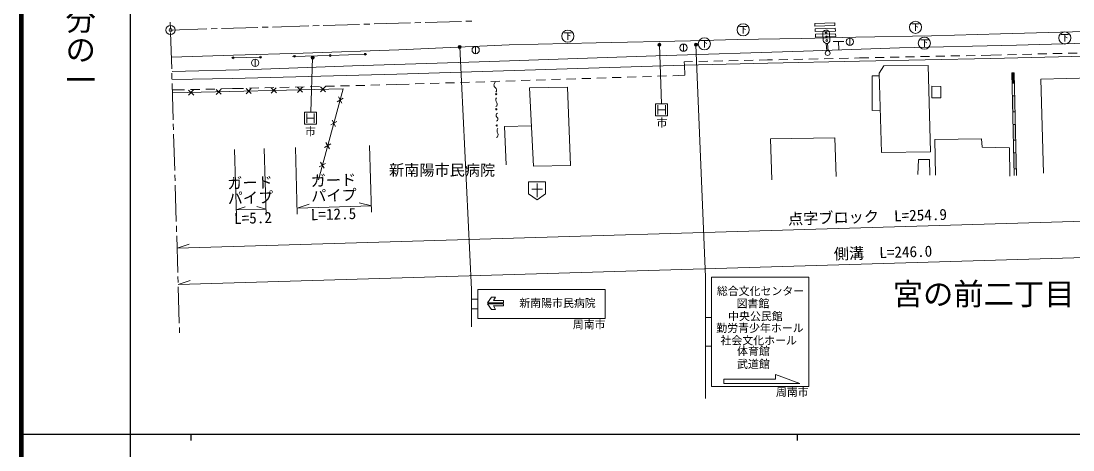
# Model space of a CAD drawing. Units: millimetres at full size, sheet at 1:1000; details may follow other scales. Extents: x 40000 to 680000, y 20000 to 380000.
# Drawn here: x 40000 to 213448, y 202409 to 273198 of the extents above; entities that cross this region are included whole.
import ezdxf
from ezdxf.enums import TextEntityAlignment as Align

# ---------------------------------------------------------------- set-up
doc = ezdxf.new("R2010")
doc.units = ezdxf.units.MM
doc.header["$LTSCALE"] = 1000
doc.header["$PDMODE"] = 32
doc.header["$PDSIZE"] = 500
doc.linetypes.add('CHAIN', pattern=[18.5, 12, -1.5, 3.5, -1.5])
for name, color, linetype, lineweight in [('M-BGD', 7, 'Continuous', 13), ('M-BGD-EXST', 7, 'Continuous', 13), ('M-BMK', 2, 'CHAIN', 13), ('M-BMK-SRVR', 3, 'Continuous', 13), ('M-STR-HTXT', 7, 'Continuous', 13), ('M-STR-STR3', 7, 'Continuous', 13), ('M-TTL', 2, 'Continuous', 140), ('M-TTL-BAND', 7, 'Continuous', 25)]:
    doc.layers.add(name, color=color, linetype=linetype, lineweight=lineweight)
doc.layers.add('M-BMK-HTXT', color=7, linetype='Continuous')
doc.styles.add('@ＭＳ ゴシック', font='')
doc.styles.add('ＭＳ ゴシック', font='')
doc.styles.get('@ＭＳ ゴシック').set_extended_font_data('@MS Gothic')
doc.styles.get('ＭＳ ゴシック').set_extended_font_data('MS Gothic')

msp = doc.modelspace()

# ---------------------------------------------------------------- hatches: boundary and pattern name
at = {"layer": 'M-BGD'}
for points in [[(203744, 264641), (203395, 264633), (203433, 262927), (203783, 262927)], [(203831, 260827), (203481, 260827), (203540, 258227), (203890, 258227)], [(203938, 256127), (203588, 256127), (203647, 253527), (203997, 253527)], [(204045, 251427), (203694, 251427), (203753, 248827), (204104, 248827)]]:
    msp.add_hatch(color=256, dxfattribs=at).paths.add_polyline_path(points)

# ---------------------------------------------------------------- linework, layer by layer
for p, q in [((170882, 272802), (174183, 272895)), ((170882, 272802), (170911, 272353)), ((170911, 272353), (174211, 272446)), ((174183, 272895), (174211, 272446)), ((170939, 271903), (174239, 271997)), ((170939, 271903), (170967, 271454)), ((170967, 271454), (174268, 271547)), ((170995, 271004), (174296, 271098)), ((170995, 271004), (171023, 270555)), ((171023, 270555), (174324, 270649)), ((172282, 270008), (172194, 271104)), ((173290, 271193), (173379, 270096)), ((174239, 271997), (174268, 271547)), ((174296, 271098), (174324, 270649)), ((114960, 269010), (114960, 267810)), ((149234, 269399), (149234, 268199)), ((172775, 269496), (172872, 268287)), ((172974, 269512), (173072, 268303)), ((173918, 269830), (175688, 269830)), ((174803, 269830), (174849, 268427)), ((176649, 270378), (176649, 269178)), ((74722, 267120), (79640, 267228)), ((178248, 267101), (179816, 267135)), ((180816, 267156), (182316, 267189)), ((183316, 267210), (184815, 267243)), ((185815, 267264), (187315, 267297)), ((188314, 267318), (189814, 267351)), ((190814, 267372), (192313, 267404)), ((193313, 267426), (194813, 267458)), ((195813, 267480), (197312, 267512)), ((198312, 267534), (199881, 267568)), ((199881, 267568), (201647, 267611)), ((202647, 267636), (204146, 267673)), ((205146, 267698), (206645, 267735)), ((207645, 267759), (209145, 267796)), ((210144, 267821), (211644, 267858)), ((212644, 267883), (214143, 267920)), ((78603, 266894), (78603, 265694)), ((149366, 266485), (150734, 266513)), ((149366, 266485), (149384, 265935)), ((149378, 265935), (149432, 264236)), ((151734, 266534), (153234, 266565)), ((154233, 266586), (155733, 266617)), ((156733, 266638), (158233, 266670)), ((159232, 266690), (160732, 266722)), ((161732, 266743), (163100, 266771)), ((163100, 266771), (163925, 266789)), ((164925, 266811), (166425, 266843)), ((167424, 266865), (168924, 266898)), ((169924, 266920), (171423, 266952)), ((172423, 266974), (173923, 267007)), ((174923, 267028), (176422, 267061)), ((177422, 267083), (178248, 267101)), ((129958, 263612), (131457, 263660)), ((132457, 263692), (133956, 263740)), ((134956, 263772), (136455, 263820)), ((137454, 263852), (138954, 263900)), ((139953, 263932), (141452, 263980)), ((142452, 264012), (143951, 264060)), ((144951, 264092), (146450, 264140)), ((147449, 264172), (149432, 264236)), ((203395, 264633), (203744, 264641)), ((203395, 264633), (203779, 247708)), ((203744, 264641), (204129, 247716)), ((67958, 261886), (69458, 261919)), ((70457, 261941), (71957, 261974)), ((73016, 261100), (72150, 261925)), ((72178, 261084), (72998, 261946)), ((72957, 261996), (74881, 262038)), ((74881, 262038), (76689, 262083)), ((77962, 261223), (77095, 262048)), ((77124, 261207), (77944, 262069)), ((77688, 262108), (79188, 262146)), ((80187, 262171), (81687, 262209)), ((82108, 261326), (81242, 262151)), ((81270, 261310), (82090, 262172)), ((82687, 262234), (84186, 262271)), ((85186, 262296), (86685, 262334)), ((86428, 261434), (85562, 262258)), ((85590, 261418), (86410, 262279)), ((87685, 262359), (89185, 262396)), ((90222, 261528), (89355, 262352)), ((89384, 261512), (90203, 262373)), ((90184, 262422), (91684, 262459)), ((92684, 262484), (94183, 262522)), ((95183, 262547), (96682, 262584)), ((97682, 262609), (99182, 262647)), ((100181, 262672), (101989, 262717)), ((101989, 262717), (103972, 262781)), ((104971, 262813), (106470, 262861)), ((107470, 262893), (108969, 262941)), ((109968, 262973), (111468, 263021)), ((112467, 263053), (113966, 263101)), ((114966, 263133), (116465, 263181)), ((117465, 263213), (118964, 263261)), ((119963, 263293), (121463, 263340)), ((122462, 263372), (123961, 263420)), ((124961, 263452), (126460, 263500)), ((127460, 263532), (128959, 263580)), ((203433, 262927), (203783, 262927)), ((65034, 261822), (66958, 261864)), ((68469, 260987), (67602, 261812)), ((67631, 260971), (68450, 261833)), ((92102, 259889), (93140, 260484)), ((92326, 260697), (92917, 259665)), ((203481, 260827), (203831, 260827)), ((144620, 257535), (144620, 259535)), ((144620, 259535), (146620, 259535)), ((144995, 259285), (144995, 257785)), ((144995, 258535), (146245, 258535)), ((146245, 259285), (146245, 257785)), ((146620, 259535), (146620, 257535)), ((86732, 256168), (86732, 258168)), ((86732, 258168), (88732, 258168)), ((87107, 257918), (87107, 256418)), ((87107, 257168), (88357, 257168)), ((88357, 257918), (88357, 256418)), ((88732, 258168), (88732, 256168)), ((91281, 256848), (91873, 255816)), ((146620, 257535), (144620, 257535)), ((203540, 258227), (203890, 258227)), ((88732, 256168), (86732, 256168)), ((91057, 256040), (92095, 256635)), ((203588, 256127), (203938, 256127)), ((203647, 253527), (203997, 253527)), ((90054, 252343), (91092, 252938)), ((90278, 253151), (90869, 252119)), ((89402, 249922), (89993, 248890)), ((203694, 251427), (204045, 251427)), ((89178, 249115), (90215, 249709)), ((203753, 248827), (204104, 248827)), ((123698, 246669), (123698, 244669)), ((125098, 246369), (125098, 244119)), ((125098, 243669), (123698, 244669)), ((124198, 245469), (125998, 245469)), ((125098, 243669), (126498, 244669))]:
    msp.add_line(p, q, dxfattribs=at)
for points in [[(64823, 267234), (75015, 267563), (86539, 267883), (102278, 268420), (120493, 269248), (134856, 269597), (150396, 269946), (158057, 270150), (168637, 270296), (177620, 270514), (190105, 270746), (201473, 271066), (215323, 271458)], [(310349, 270899), (292302, 270060), (278765, 269516), (277874, 269535), (267578, 270892), (255931, 270575), (245030, 270310), (235312, 270057), (221429, 269694), (204147, 269216), (184868, 268755), (169038, 268237), (144663, 267449), (117302, 266539), (94657, 265784), (78146, 265218), (64915, 264863)], [(84780, 267364), (90967, 267499), (97020, 267715)], [(149378, 265935), (163112, 266221), (178259, 266551), (199894, 267018), (224419, 267623), (238664, 267903)], [(64968, 263521), (74841, 263738), (101940, 264417), (149378, 265935)], [(181501, 264156), (180321, 264156), (180321, 258430), (181666, 258469)], [(216833, 248258), (216628, 263823), (208150, 263585), (208567, 248077)], [(89041, 247002), (93117, 262021), (65053, 261324)], [(124167, 255888), (119704, 255793), (119965, 249450)], [(163796, 246995), (163577, 253739), (174173, 253938), (174392, 247530)], [(190772, 247771), (190646, 253638), (198372, 253782), (198456, 252399), (202959, 252298), (203043, 247577)], [(187875, 247886), (187960, 250351), (189814, 250334), (189831, 247750)], [(123698, 246669), (126498, 246669), (126498, 244669)]]:
    msp.add_lwpolyline(points, dxfattribs=at)
for points in [[(182256, 265820), (189566, 265884), (189985, 251600), (181869, 251481), (181488, 264609)], [(123862, 262196), (130093, 262277), (130597, 249335), (124487, 249235)], [(190185, 262443), (190185, 260502), (191642, 260502), (191642, 262401)]]:
    msp.add_lwpolyline(points, close=True, dxfattribs=at)
for centre, radius in [((172742, 271223), 150), ((172792, 270605), 150), ((114960, 268410), 600), ((149234, 268799), 600), ((172841, 269987), 150), ((176649, 269778), 600), ((74969, 267125), 150), ((79498, 267225), 150), ((85088, 267371), 150), ((90967, 267499), 150), ((96731, 267705), 150), ((173003, 267909), 400), ((78603, 266294), 600), ((118331, 261138), 100), ((118365, 258639), 100), ((118426, 255959), 100)]:
    msp.add_circle(centre, radius, dxfattribs=at)
for centre, radius, start, end in [((172742, 271149), 550, 94.60725, 184.60725), ((172742, 271149), 550, 4.60725, 94.60725), ((172830, 270052), 550, 184.60725, 274.60725), ((172830, 270052), 550, 274.60725, 4.60725), ((118539, 262651), 563, 123.24042, 234.21187), ((117921, 261793), 494, 316.37459, 54.21187), ((118981, 260157), 698, 145.86192, 219.77241), ((118145, 259461), 389, 291.23116, 39.77241), ((118743, 257631), 417, 111.81284, 231.76261), ((118249, 257003), 382, 297.17569, 51.76261), ((119235, 255093), 749, 144.06483, 215.95947), ((118126, 254444), 544, 300.1412, 22.67612)]:
    msp.add_arc(centre, radius, start, end, dxfattribs=at)
at = {"layer": 'M-BGD-EXST'}
for p, q in [((186884, 272711), (188084, 272711)), ((187484, 272711), (187484, 271561)), ((187484, 272411), (187884, 272211)), ((129553, 271246), (130753, 271246)), ((130153, 271246), (130153, 270096)), ((130153, 270946), (130553, 270746)), ((158464, 272289), (159664, 272289)), ((159064, 272289), (159064, 271139)), ((159064, 271989), (159464, 271789)), ((211512, 270951), (212712, 270951)), ((212112, 270951), (212112, 269801)), ((212112, 270651), (212512, 270451)), ((152071, 269995), (153271, 269995)), ((152671, 269995), (152671, 268845)), ((152671, 269695), (153071, 269495)), ((188348, 270100), (189548, 270100)), ((188948, 270100), (188948, 268950)), ((188948, 269800), (189348, 269600))]:
    msp.add_line(p, q, dxfattribs=at)
for centre in [(159064, 271739), (187484, 272161), (130153, 270696), (212112, 270401), (152671, 269445), (188948, 269550)]:
    msp.add_circle(centre, 1000, dxfattribs=at)
at = {"layer": 'M-BMK'}
for p, q in [((64610, 273007), (64640, 272008)), ((81441, 272208), (87438, 272387)), ((88138, 272408), (89138, 272437)), ((89837, 272458), (95835, 272637)), ((96534, 272658), (97534, 272687)), ((98234, 272708), (104231, 272887)), ((104931, 272908), (105930, 272938)), ((106630, 272958), (112627, 273137)), ((113327, 273158), (114326, 273188)), ((64648, 271708), (70646, 271886)), ((64660, 271308), (64839, 265311)), ((71345, 271907), (72345, 271937)), ((73045, 271958), (79042, 272137)), ((79742, 272157), (80741, 272187)), ((64860, 264611), (64890, 263611)), ((64910, 262912), (65089, 256914)), ((65110, 256215), (65140, 255215)), ((65161, 254515), (65339, 248518)), ((65360, 247818), (65390, 246819)), ((65411, 246119), (65589, 240122)), ((65610, 239422), (65640, 238422)), ((65661, 237723), (65840, 231725)), ((65860, 231026), (65890, 230026)), ((65911, 229327), (66090, 223329)), ((66111, 222630), (66137, 221730))]:
    msp.add_line(p, q, dxfattribs=at)
at = {"layer": 'M-BMK-SRVR'}
msp.add_circle((64648, 271708), 750, dxfattribs=at)
msp.add_point((64648, 271708), dxfattribs=at)
at = {"layer": 'M-STR-HTXT'}
for p, q in [((112327, 268921), (114292, 228875)), ((145267, 269275), (145588, 259525)), ((151290, 269291), (152874, 230901)), ((88083, 267151), (87767, 258171)), ((75172, 252012), (75500, 241017)), ((80089, 252159), (80417, 241164)), ((85228, 252312), (85556, 241317)), ((97468, 252677), (97796, 241681)), ((65720, 235724), (311631, 243050)), ((85526, 242316), (87507, 242976)), ((97766, 242681), (95749, 243221)), ((75470, 242017), (76956, 242511)), ((75470, 242017), (80387, 242163)), ((80387, 242163), (78874, 242568)), ((85526, 242316), (97766, 242681)), ((65720, 235724), (67702, 236383)), ((65899, 229726), (311102, 237031)), ((65899, 229726), (67880, 230386))]:
    msp.add_line(p, q, dxfattribs=at)
for centre, radius in [((112327, 268921), 150), ((112327, 268921), 120), ((112327, 268921), 90), ((112327, 268921), 60), ((112327, 268921), 30), ((112327, 268921), 20), ((145267, 269275), 150), ((145267, 269275), 120), ((145267, 269275), 90), ((145267, 269275), 60), ((145267, 269275), 30), ((145267, 269275), 20), ((151290, 269291), 150), ((151290, 269291), 120), ((151290, 269291), 90), ((151290, 269291), 60), ((151290, 269291), 30), ((151290, 269291), 20), ((88083, 267151), 150), ((88083, 267151), 120), ((88083, 267151), 90), ((88083, 267151), 60), ((88083, 267151), 30), ((88083, 267151), 20)]:
    msp.add_circle(centre, radius, dxfattribs=at)
for p in [(112327, 268921), (145267, 269275), (151290, 269291), (88083, 267151)]:
    msp.add_point(p, dxfattribs=at)
at = {"layer": 'M-STR-STR3'}
for p, q in [((152874, 230901), (152874, 210901)), ((153874, 230901), (169874, 230901)), ((153874, 230901), (153874, 212901)), ((169874, 230901), (169874, 212901)), ((114292, 228875), (114292, 222731)), ((114292, 227292), (115292, 227292)), ((115292, 228875), (115292, 224125)), ((115292, 228875), (136292, 228875)), ((116904, 226711), (117573, 227648)), ((117573, 227648), (118254, 227648)), ((118254, 227648), (117884, 227072)), ((136292, 228875), (136292, 224125)), ((114292, 225709), (115292, 225709)), ((116904, 226711), (119568, 226712)), ((116904, 226536), (119568, 226537)), ((116904, 226536), (117573, 225599)), ((117573, 225599), (118254, 225599)), ((117884, 227072), (119567, 227073)), ((117884, 226174), (119568, 226174)), ((118254, 225599), (117884, 226174)), ((119568, 227073), (119568, 226712)), ((119568, 226174), (119568, 226535)), ((136292, 224125), (115292, 224125)), ((152874, 224276), (153874, 224276)), ((152874, 219526), (153874, 219526)), ((155898, 214120), (155898, 213370)), ((164398, 214120), (155898, 214120)), ((168398, 213370), (155898, 213370)), ((164398, 214870), (164398, 214120)), ((164398, 214870), (168398, 213370)), ((153874, 212901), (169874, 212901))]:
    msp.add_line(p, q, dxfattribs=at)
at = {"layer": 'M-TTL'}
msp.add_line((40000, 380000), (40000, 20000), dxfattribs=at)
at = {"layer": 'M-TTL-BAND'}
for p, q in [((58000, 370000), (58000, 20000)), ((40000, 205000), (579000, 205000)), ((68000, 205000), (68000, 204000)), ((168000, 205000), (168000, 204000))]:
    msp.add_line(p, q, dxfattribs=at)

# ---------------------------------------------------------------- texts
at = {"layer": 'M-BMK-HTXT', "style": 'ＭＳ ゴシック'}
for s, height, p in [('新南陽市民病院', 1833, (100670, 247135)), ('宮の前二丁目', 3666, (183725, 225216))]:
    msp.add_text(s, height=height, dxfattribs=at).set_placement(p, align=Align.BOTTOM_LEFT)
at = {"layer": 'M-STR-HTXT', "style": 'ＭＳ ゴシック'}
for p in [(145678, 256411), (87716, 254985)]:
    msp.add_text('市', height=1320, dxfattribs=at).set_placement(p, align=Align.MIDDLE_CENTER)
for s, p in [('ガード', (87814, 245352)), ('ガード', (74052, 244942)), ('パイプ', (74127, 242444)), ('パイプ', (87888, 242853)), ('L=5.2', (75170, 239145)), ('L=12.5', (87822, 239763)), ('点字ブロック  L=254.9', (166501, 239057)), ('側溝  L=246.0', (174061, 233287))]:
    msp.add_text(s, height=1833, rotation=1.706, dxfattribs=at).set_placement(p, align=Align.BOTTOM_LEFT)
at = {"layer": 'M-STR-STR3', "style": 'ＭＳ ゴシック'}
for s, p in [('総合文化センター', (161928, 228630)), ('新南陽市民病院', (128457, 226653)), ('図書館', (160678, 226571)), ('中央公民館', (161086, 224474)), ('勤労青少年ホール', (161837, 222530)), ('社会文化ホール', (161627, 220471)), ('体育館', (160758, 218717)), ('武道館', (160758, 216582))]:
    msp.add_text(s, height=1320, dxfattribs=at).set_placement(p, align=Align.MIDDLE_CENTER)
for p in [(130977, 222066), (164470, 210902)]:
    msp.add_text('周南市', height=1320, dxfattribs=at).set_placement(p, align=Align.BOTTOM_LEFT)
at = {"layer": 'M-TTL-BAND', "style": '@ＭＳ ゴシック'}
msp.add_text('縮尺千分の一', height=3666, rotation=270, dxfattribs=at).set_placement((49777, 261030), align=Align.MIDDLE_RIGHT)

doc.saveas('drawing.dxf')
